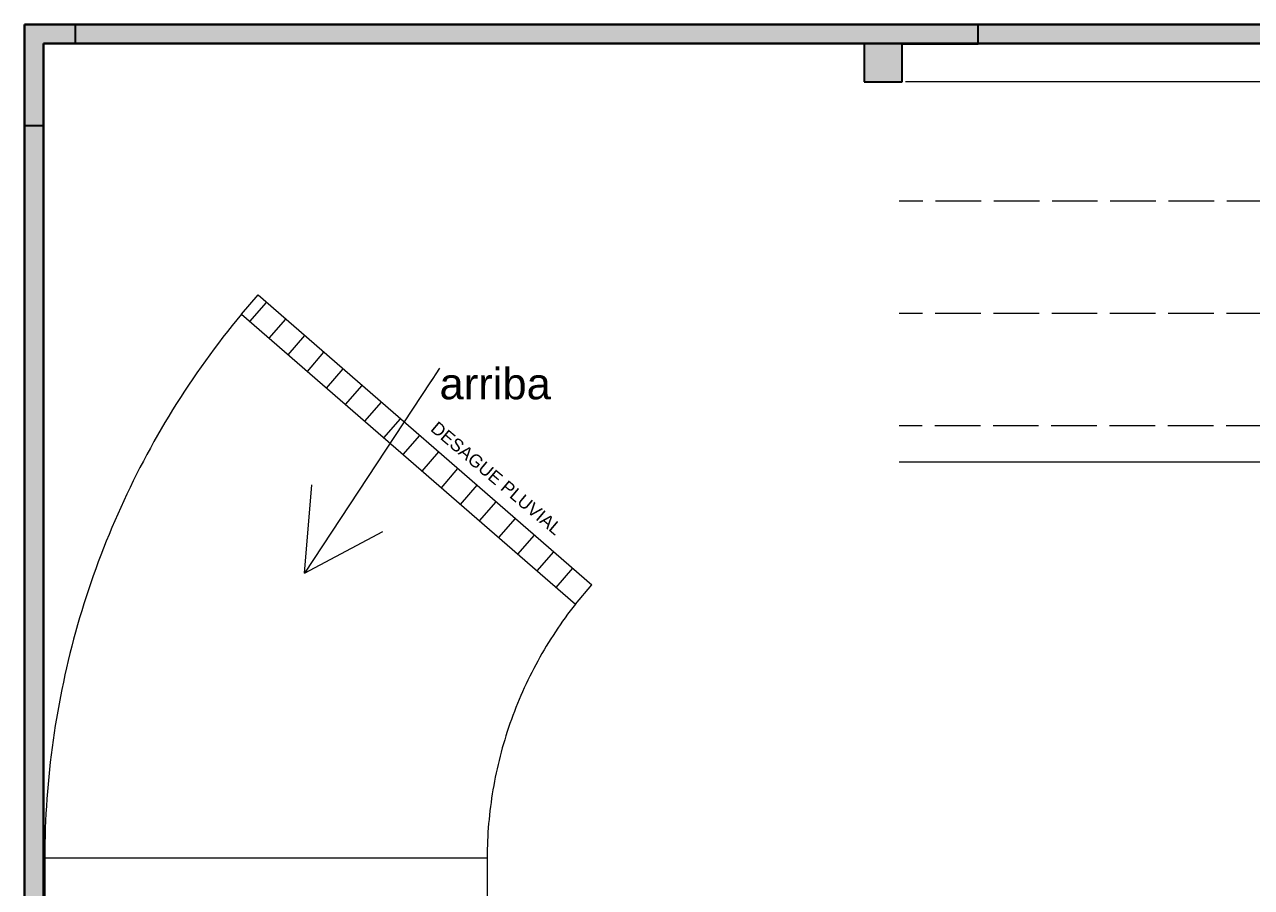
# Model space of a CAD drawing. Header units: metres. Extents: x 42 to 294, y -52 to 32.
# Drawn here: x 131.49 to 141.17, y -6.67 to 0.14 of the extents above; entities that cross this region are included whole.
import ezdxf

# ---------------------------------------------------------------- set-up
doc = ezdxf.new("R2010")
doc.units = ezdxf.units.M
doc.header["$LTSCALE"] = 0.15
doc.linetypes.add('ACAD_ISO02W100', pattern=[15, 12, -3])
doc.layers.get('0').update_dxf_attribs({"lineweight": 20})
for name, color, linetype, lineweight in [('A-FLORSTM', 2, 'Continuous', 9), ('A-WALL', 2, 'Continuous', 30), ('Vista', 2, 'Continuous', 20)]:
    doc.layers.add(name, color=color, linetype=linetype, lineweight=lineweight)
doc.layers.add('Hatch', color=8, linetype='Continuous')
doc.layers.add('MUROS', color=11, linetype='Continuous')
doc.styles.get("Standard").update_dxf_attribs({"font": 'arial.ttf', "height": 0.15})

msp = doc.modelspace()

# ---------------------------------------------------------------- hatches: boundary and pattern name
at = {"layer": 'Hatch'}
for points in [[(131.8927, 0.141), (131.4927, 0.141), (131.4927, -0.659), (131.6427, -0.659), (131.6427, -0.009), (131.8927, -0.009)], [(139.0177, 0.1394), (138.1177, 0.1394), (138.1177, -0.3106), (138.4177, -0.3106), (138.4177, -0.0106), (139.0177, -0.0106)]]:
    msp.add_hatch(color=256, dxfattribs=at).paths.add_polyline_path(points)

# ---------------------------------------------------------------- linework, layer by layer
at = {"layer": 'A-FLORSTM'}
for p, q in [((133.2037, -2.1441), (133.3348, -1.993)), ((133.3348, -1.993), (135.9697, -4.2805)), ((133.2712, -2.2026), (133.4023, -2.0516)), ((133.2037, -2.1441), (135.8386, -4.4316)), ((133.4222, -2.3337), (133.5533, -2.1827)), ((133.5732, -2.4648), (133.7043, -2.3138)), ((133.7242, -2.5959), (133.8553, -2.4449)), ((133.8753, -2.7271), (134.0064, -2.576)), ((134.0263, -2.8582), (134.1574, -2.7071)), ((134.1773, -2.9893), (134.3084, -2.8383)), ((134.3283, -3.1204), (134.4595, -2.9694)), ((134.4794, -3.2515), (134.6105, -3.1005)), ((134.6304, -3.3826), (134.7615, -3.2316)), ((134.7814, -3.5138), (134.9125, -3.3627)), ((133.7021, -4.1889), (133.7598, -3.4906)), ((134.9324, -3.6449), (135.0636, -3.4938)), ((135.0835, -3.776), (135.2146, -3.625)), ((135.2345, -3.9071), (135.3656, -3.7561)), ((133.7021, -4.1889), (134.3205, -3.8595)), ((135.3855, -4.0382), (135.5166, -3.8872)), ((135.5365, -4.1693), (135.6677, -4.0183)), ((135.6876, -4.3004), (135.8187, -4.1494)), ((135.8386, -4.4316), (135.9697, -4.2805)), ((131.6515, -6.4334), (135.1423, -6.4334)), ((131.6515, -6.4334), (135.1423, -6.4334)), ((131.6515, -6.4334), (131.6515, -13.859)), ((135.1423, -6.4334), (135.1423, -13.859))]:
    msp.add_line(p, q, dxfattribs=at)
for points, start_tangent, end_tangent in [([(133.2037, -2.1441), (132.6612, -2.8993), (132.2276, -3.7219), (131.9112, -4.5963), (131.7179, -5.5059), (131.6515, -6.4334)], (-0.637993, -0.770042), (-0.002548, -0.999997)), ([(135.8386, -4.4316), (135.5416, -4.8814), (135.3229, -5.3742), (135.1886, -5.8963), (135.1423, -6.4334)], (-0.618188, -0.78603), (-0.003045, -0.999995))]:
    msp.add_spline(points, degree=3, dxfattribs=dict(at, start_tangent=start_tangent, end_tangent=end_tangent))
at = {"layer": 'A-WALL'}
for p, q in [((131.4927, -19.8606), (131.4927, 0.141)), ((131.4927, 0.141), (161.4927, 0.141)), ((131.6427, 0.141), (131.4927, 0.141)), ((131.6427, 0.1394), (131.6427, 0.141)), ((131.6427, -0.009), (131.6427, -19.559)), ((161.1927, -0.009), (131.6427, -0.009))]:
    msp.add_line(p, q, dxfattribs=at)
at = {"layer": 'Hatch', "ltscale": 0.2}
for p, q in [((131.4927, 0.141), (131.8927, 0.141)), ((131.4927, -0.659), (131.4927, 0.141)), ((131.8927, 0.141), (131.8927, -0.009)), ((139.0177, -0.0106), (139.0177, 0.1394)), ((131.8927, -0.009), (131.6427, -0.009)), ((131.6427, -0.009), (131.6427, -0.659)), ((138.1177, -0.0106), (138.1177, -0.3106)), ((138.4177, -0.3106), (138.4177, -0.0106)), ((138.4177, -0.0106), (139.0177, -0.0106)), ((131.6427, -0.659), (131.4927, -0.659))]:
    msp.add_line(p, q, dxfattribs=at)
at = {"layer": 'Hatch'}
msp.add_line((138.1177, -0.3106), (138.4177, -0.3106), dxfattribs=at)
at = {"layer": 'Vista', "ltscale": 0.2}
for p, q in [((138.4427, -0.309), (148.2217, -0.309)), ((138.3927, -3.309), (148.2217, -3.309))]:
    msp.add_line(p, q, dxfattribs=at)
at = {"layer": 'Vista', "linetype": 'ACAD_ISO02W100', "ltscale": 0.2}
for p, q in [((148.2397, -1.2535), (138.3927, -1.2535)), ((148.2369, -2.1388), (138.3927, -2.1388)), ((148.234, -3.0241), (138.3927, -3.0241))]:
    msp.add_line(p, q, dxfattribs=at)

# ---------------------------------------------------------------- texts
at = {"ltscale": 0.1, "insert": (134.7532, -2.9827), "char_height": 0.1, "width": 2.147718, "attachment_point": 1, "rotation": 319.86034}
msp.add_mtext('DESAGUE PLUVIAL', dxfattribs=at)

# ---------------------------------------------------------------- next in the draw order: texts
at = {"layer": 'A-FLORSTM', "insert": (134.7672, -2.5699), "char_height": 0.245883, "width": 1.047692, "attachment_point": 1, "line_spacing_factor": 0.938532, "bg_fill": 3, "box_fill_scale": 1.25, "bg_fill_color": 0, "bg_fill_transparency": 0}
msp.add_mtext('\\fArial|b0|i0|c0|p34|;arriba', dxfattribs=at)

# ---------------------------------------------------------------- next in the draw order: hatches: boundary and pattern name
at = {"layer": 'MUROS', "ltscale": 0.5}
h = msp.add_hatch(color=256, dxfattribs=at)
h.paths.add_polyline_path([(161.4927, -10.8106), (161.1927, -10.8106), (161.1927, -13.4606), (161.4927, -13.4606)])
h.paths.add_polyline_path([(161.4927, -14.0606), (161.1927, -14.0606), (161.1927, -18.6491), (161.4927, -18.6491)])
h.paths.add_polyline_path([(161.4927, -18.6491), (161.1927, -18.6491), (161.1927, -19.259), (161.4927, -19.259)])
h.paths.add_polyline_path([(160.8927, -19.559), (157.2177, -19.559), (157.2177, -19.859), (160.8927, -19.859)])
h.paths.add_polyline_path([(156.6177, -19.559), (154.0677, -19.559), (154.0677, -19.859), (156.6177, -19.859)])
h.paths.add_polyline_path([(153.4677, -19.559), (149.3677, -19.559), (149.3677, -19.859), (153.4677, -19.859)])
h.paths.add_polyline_path([(149.0677, -19.559), (145.3994, -19.559), (145.3994, -19.859), (149.0677, -19.859)])
h.paths.add_polyline_path([(145.3994, -19.559), (144.7927, -19.559), (144.7927, -19.859), (145.3994, -19.859)])
h.paths.add_polyline_path([(144.4927, -19.559), (138.3927, -19.559), (138.3927, -19.859), (144.4927, -19.859)])
h.paths.add_polyline_path([(137.5927, -19.559), (134.8927, -19.559), (134.8927, -19.859), (137.5927, -19.859)])
h.paths.add_polyline_path([(134.8927, -19.559), (131.8927, -19.559), (131.8927, -19.859), (134.8927, -19.859)])
h.paths.add_polyline_path([(131.6427, -13.0356), (131.4927, -13.0356), (131.4927, -18.6491), (131.6427, -18.6491)])
h.paths.add_polyline_path([(131.6427, -18.6491), (131.4927, -18.6491), (131.4927, -19.0606), (131.6427, -19.0606)])
h.paths.add_polyline_path([(131.6427, -7.4356), (131.4927, -7.4356), (131.4927, -12.1856), (131.6427, -12.1856)])
h.paths.add_polyline_path([(131.6427, -0.659), (131.4927, -0.659), (131.4927, -6.9856), (131.6427, -6.9856)])
h.paths.add_polyline_path([(139.0177, 0.141), (131.8927, 0.141), (131.8927, -0.009), (139.0177, -0.009)])
h.paths.add_polyline_path([(142.8177, 0.141), (139.0177, 0.141), (139.0177, -0.009), (142.8177, -0.009)])

# ---------------------------------------------------------------- next in the draw order: linework, layer by layer
at = {"layer": 'A-FLORSTM'}
msp.add_line((134.7672, -2.5699), (133.7021, -4.1889), dxfattribs=at)

doc.saveas('drawing.dxf')
